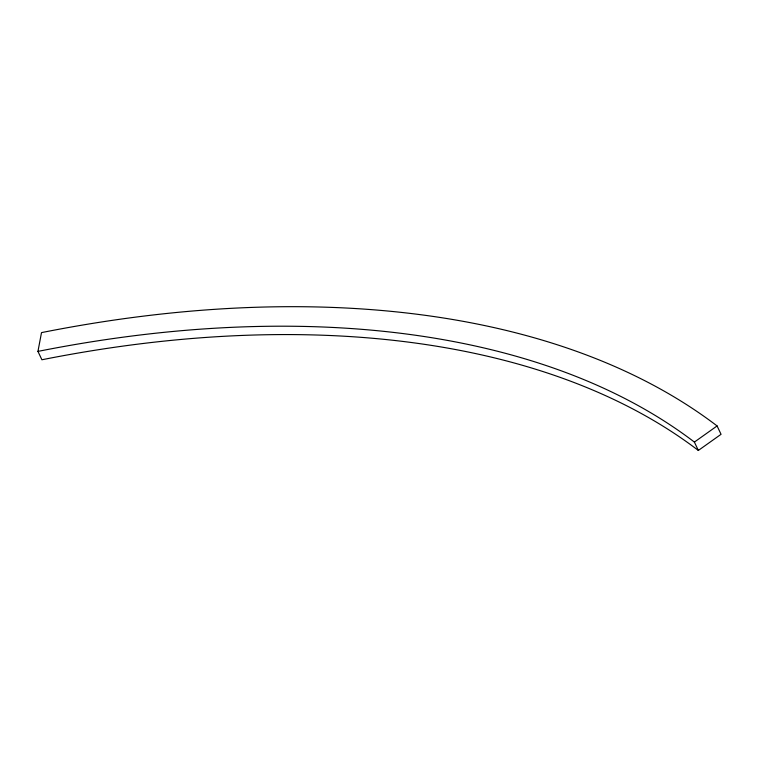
<?xml version="1.0" encoding="UTF-8"?>
<svg xmlns="http://www.w3.org/2000/svg" width="759" height="759" viewBox="0 0 759 759"><rect width="100%" height="100%" fill="white"/><g stroke="black" fill="none" stroke-linecap="round" stroke-linejoin="round"><path stroke-width="1.14" d="M37.95 351.398L41.508 332.613A1011.377 593.045 -25.3 0 1 717.094 425.941L721.05 434.309L698.346 450.448A982.715 576.233 -25.3 0 0 41.906 359.766L37.95 351.398A982.715 576.233 -25.3 0 1 694.39 442.08L717.094 425.941M694.39 442.08L698.346 450.448"/></g></svg>
